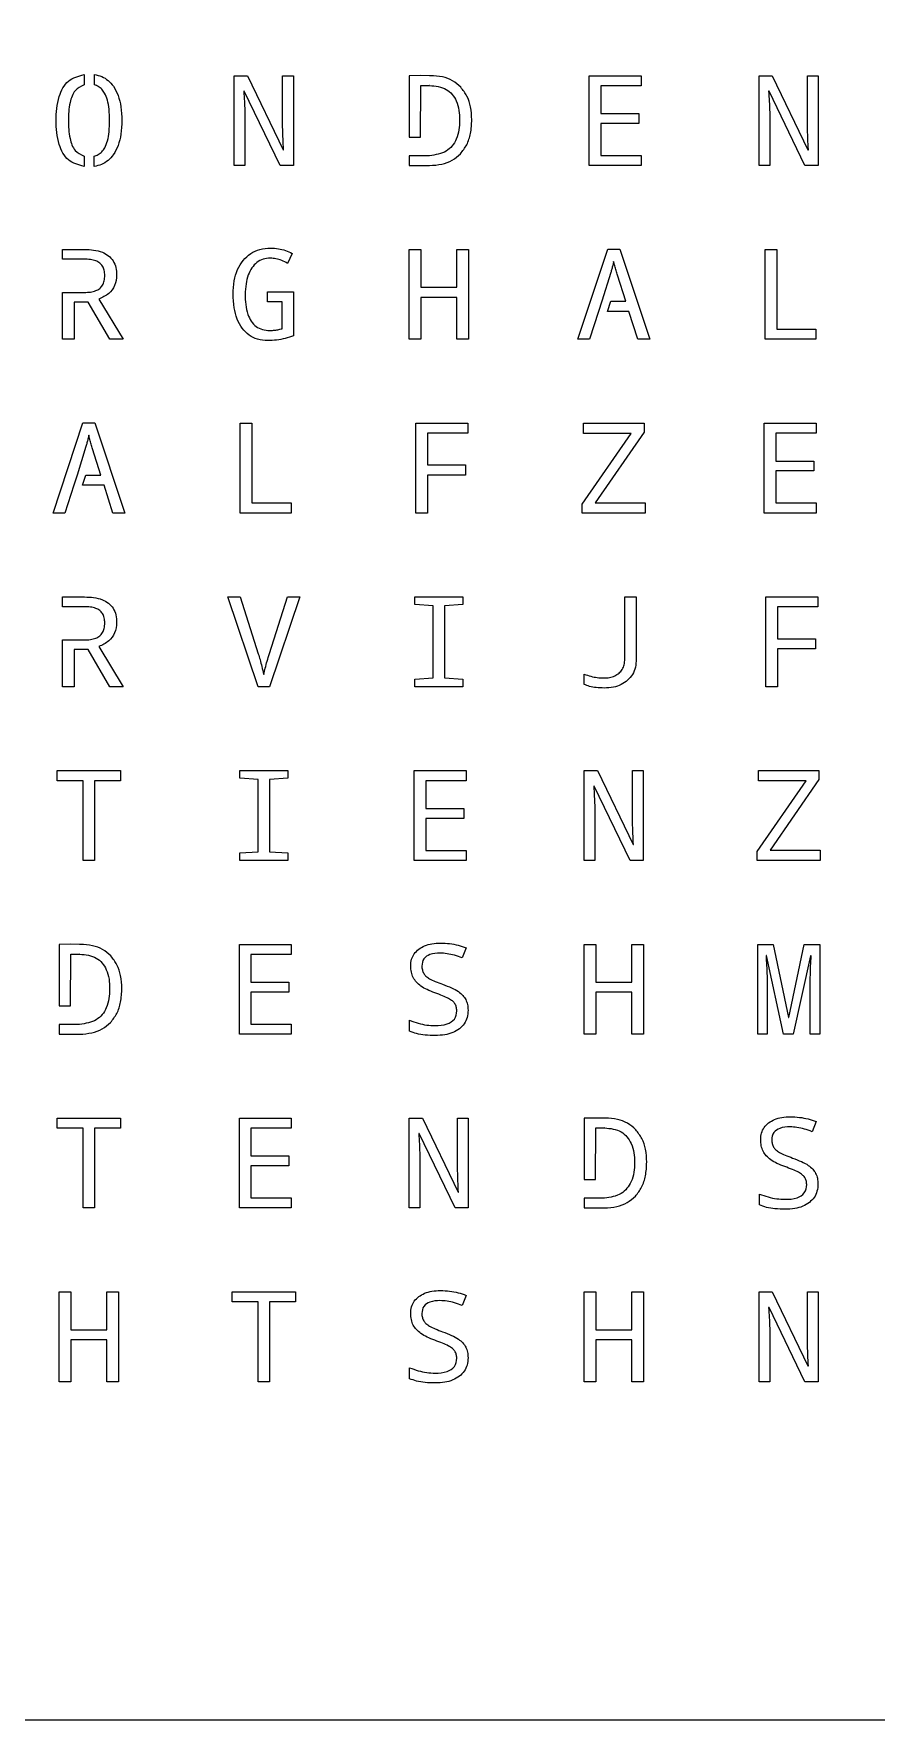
# Model space of a CAD drawing. Extents: x 0 to 500, y 0 to 500.
# Drawn here: x 125 to 250, y 0 to 250 of the extents above; entities that cross this region are included whole.
import ezdxf

# ---------------------------------------------------------------- set-up
doc = ezdxf.new("R2010")
doc.units = 0
doc.layers.add('Layer_1', color=7, linetype='CONTINUOUS')
doc.layers.add('letters', color=7, linetype='CONTINUOUS')

msp = doc.modelspace()

# ---------------------------------------------------------------- linework, layer by layer
at = {"layer": 'Layer_1', "color": 7}
msp.add_lwpolyline([(-0.000001, 500.00001), (500.000091, 500.00001), (500.000091, 0.000084), (-0.000001, 0.000084)], close=True, dxfattribs=at)
at = {"layer": 'letters', "color": 1}
for points in [[(132.463823, 243.943889), (132.463823, 242.413017)], [(134.002566, 242.413017), (134.002566, 243.943889)], [(156.330838, 237.683722), (156.330838, 230.457661), (154.755458, 230.457661), (154.755458, 243.779865), (156.706364, 243.779865), (162.000372, 232.808616), (162.055326, 232.808616)], [(161.927098, 236.49001), (161.927098, 243.779865), (163.520795, 243.779865), (163.520795, 230.457661)], [(183.8432, 243.779971), (183.724129, 243.779971), (183.724129, 243.779971), (182.423525, 243.789073), (182.423525, 243.789073), (180.710758, 243.779971), (180.701598, 234.676654)], [(234.196739, 237.683722), (234.196739, 230.457661), (232.62136, 230.457661), (232.62136, 243.779865), (234.572265, 243.779865), (239.866276, 232.808616), (239.92123, 232.808616)], [(239.793002, 236.49001), (239.793002, 243.779865), (241.386699, 243.779865), (241.386699, 230.457661)], [(163.520795, 230.457661), (161.551572, 230.457661), (156.239244, 241.483563), (156.165971, 241.483563)], [(180.701598, 234.676654), (182.386891, 234.676654), (182.423525, 242.331007), (182.423525, 242.331007), (183.724129, 242.331007)], [(183.724129, 242.331007), (183.660015, 242.331007)], [(241.386699, 230.457661), (239.417474, 230.457661), (234.105148, 241.483563), (234.031875, 241.483563)], [(133.965929, 230.320977), (133.965929, 231.842728)], [(183.724129, 231.924722), (182.423525, 231.915726), (182.423525, 231.915726), (182.423525, 231.915726), (180.710758, 231.915726), (180.710758, 230.457766), (182.423525, 230.457766), (182.423525, 230.457766), (183.724129, 230.457766)], [(132.436343, 216.577407), (130.980034, 216.577407), (129.267268, 216.577407), (129.267268, 218.026266), (132.537097, 218.026266)], [(210.613667, 214.590916), (209.294743, 210.335463), (208.809307, 208.831942), (207.472066, 204.704071), (205.731822, 204.704071), (210.155708, 218.080929), (211.941749, 218.080929), (216.383955, 204.704071), (214.625388, 204.704071), (213.306467, 208.831942), (210.109911, 208.831942), (210.595348, 210.335463)], [(163.328453, 217.433969), (162.668992, 215.95778)], [(210.595348, 210.335463), (212.821031, 210.335463), (211.60286, 214.199094)], [(134.652867, 210.672622), (138.289064, 204.704071), (136.283203, 204.704071), (133.077487, 210.207881), (130.980034, 210.207881), (130.980034, 204.704071), (129.267267, 204.704071), (129.267268, 211.647664)], [(129.267268, 211.647664), (130.980034, 211.647664), (132.48214, 211.647664)], [(159.673941, 211.738787), (163.539114, 211.738787), (163.539114, 205.205245)], [(161.844667, 206.271357), (161.844667, 210.244367), (159.673941, 210.244367), (159.673941, 211.738787)], [(132.747758, 188.837326), (131.428834, 184.581874), (130.943398, 183.078353), (129.606156, 178.950482), (127.865912, 178.950482), (132.289796, 192.327339), (134.075837, 192.327339), (138.518043, 178.950482), (136.759479, 178.950482), (135.440558, 183.078353), (132.244002, 183.078353), (132.729438, 184.581874)], [(132.729438, 184.581874), (134.955121, 184.581874), (133.736948, 188.445505)], [(132.436343, 165.070229), (130.980034, 165.070229), (129.267268, 165.070229), (129.267268, 166.519061), (132.537097, 166.519061)], [(162.650675, 166.519061), (164.473353, 166.519061), (159.99451, 153.196867), (158.281743, 153.196867), (153.82122, 166.519061), (155.616421, 166.519061), (158.31838, 158.071947)], [(159.97619, 158.126636), (162.650675, 166.519061)], [(212.692803, 157.288278), (212.692803, 166.519061), (214.396413, 166.519061), (214.396413, 157.306534)], [(134.652867, 159.165443), (138.289064, 153.196867), (136.283203, 153.196867), (133.077487, 158.700703), (130.980034, 158.700703), (130.980034, 153.196867), (129.267267, 153.196867), (129.267268, 160.140433)], [(129.267268, 160.140433), (130.980034, 160.140433), (132.48214, 160.140433)], [(206.684377, 153.552255), (206.684377, 155.064878)], [(208.241437, 134.669339), (208.241437, 127.443251), (206.666058, 127.443251), (206.666058, 140.765472), (208.616965, 140.765472), (213.910974, 129.794233), (213.96593, 129.794233)], [(213.8377, 133.475619), (213.8377, 140.765472), (215.431399, 140.765472), (215.431399, 127.443251)], [(215.431399, 127.443251), (213.462174, 127.443251), (208.149849, 138.469179), (208.076575, 138.469179)], [(131.932587, 115.011988), (131.81352, 115.011988), (131.81352, 115.011988), (130.512915, 115.021249), (130.512915, 115.021249), (128.800148, 115.011988), (128.790991, 105.908681)], [(233.802894, 109.653832), (233.802894, 101.689662), (232.419858, 101.689662), (232.419858, 115.011882), (234.682176, 115.011882), (236.953655, 104.149996), (237.008609, 104.149996), (239.298406, 115.011882), (241.60652, 115.011882), (241.60652, 101.689662), (240.205165, 101.689662), (240.205165, 109.772312)], [(128.790991, 105.908681), (130.476278, 105.908681), (130.512915, 113.563024), (130.512915, 113.563024), (131.81352, 113.563024)], [(131.81352, 113.563024), (131.749406, 113.563024)], [(189.155525, 114.492479), (188.569338, 112.998059)], [(236.257558, 101.689662), (233.7113, 113.353448), (233.638029, 113.353448)], [(240.333392, 113.335218), (240.260119, 113.335218), (237.66807, 101.689662), (236.257558, 101.689662)], [(131.81352, 103.15675), (130.512915, 103.147754), (130.512915, 103.147754), (130.512915, 103.147754), (128.800148, 103.147754), (128.800148, 101.689768), (130.512915, 101.689768), (130.512915, 101.689768), (131.81352, 101.689768)], [(180.765712, 102.136173), (180.765712, 103.758148)], [(182.286137, 83.162161), (182.286137, 75.936073), (180.710758, 75.936073), (180.710758, 89.258293), (182.661666, 89.258293), (187.955671, 78.287054), (188.010628, 78.287054)], [(187.8824, 81.96844), (187.8824, 89.258293), (189.4761, 89.258293), (189.4761, 75.936073)], [(209.798499, 89.258399), (209.679432, 89.258399), (209.679432, 89.258399), (208.378825, 89.267395), (208.378825, 89.267395), (206.666058, 89.258399), (206.6569, 80.155092)], [(206.6569, 80.155092), (208.34219, 80.155092), (208.378825, 87.809435), (208.378825, 87.809435), (209.679432, 87.809435)], [(209.679432, 87.809435), (209.615318, 87.809435)], [(241.066127, 88.738863), (240.47994, 87.244444)], [(189.4761, 75.936073), (187.506872, 75.936073), (182.194544, 86.961975), (182.121273, 86.961975)], [(232.676314, 76.382584), (232.676314, 78.004559)], [(209.679432, 77.403161), (208.378825, 77.394165), (208.378825, 77.394165), (208.378825, 77.394165), (206.666058, 77.394165), (206.666058, 75.936179), (208.378825, 75.936179), (208.378825, 75.936179), (209.679432, 75.936179)], [(189.155525, 62.985274), (188.569338, 61.490855)], [(234.196739, 57.408545), (234.196739, 50.182484), (232.62136, 50.182484), (232.62136, 63.504678), (234.572265, 63.504678), (239.866276, 52.533465), (239.92123, 52.533465)], [(239.793002, 56.214851), (239.793002, 63.504678), (241.386699, 63.504678), (241.386699, 50.182484)], [(241.386699, 50.182484), (239.417474, 50.182484), (234.105148, 61.208385), (234.031875, 61.208385)], [(180.765712, 50.628994), (180.765712, 52.25097)]]:
    msp.add_lwpolyline(points, dxfattribs=at)
for points in [[(215.129144, 230.457661), (207.417112, 230.457661), (207.417112, 243.779865), (215.129144, 243.779865), (215.129144, 242.285443), (209.120721, 242.285443), (209.120721, 238.166677), (214.771936, 238.166677), (214.771936, 236.690479), (209.120721, 236.690479), (209.120721, 231.95208), (215.129144, 231.95208)], [(132.463823, 231.860931)], [(183.724129, 231.924722)], [(183.724129, 230.457661)], [(189.494414, 204.704071), (187.78165, 204.704071), (187.78165, 210.918658), (182.423525, 210.918658), (182.423525, 204.704071), (180.710758, 204.704071), (180.710758, 218.026266), (182.423525, 218.026266), (182.423525, 212.413077), (187.78165, 212.413077), (187.78165, 218.026266), (189.494414, 218.026266)], [(233.518959, 204.704071), (233.518959, 218.026266), (235.231728, 218.026266), (235.231728, 206.216721), (241.04781, 206.216721), (241.04781, 204.704071)], [(155.653057, 178.950482), (155.653057, 192.27265), (157.365824, 192.27265), (157.365824, 180.463105), (163.181906, 180.463105), (163.181906, 178.950482)], [(183.412717, 178.950482), (181.709108, 178.950482), (181.709108, 192.27265), (189.411983, 192.27265), (189.411983, 190.77823), (183.412717, 190.77823), (183.412717, 186.076294), (189.063934, 186.076294), (189.063934, 184.581874), (183.412717, 184.581874)], [(215.724491, 178.950482), (206.363805, 178.950482), (206.363805, 180.271732), (213.627039, 190.760027), (206.55615, 190.760027), (206.55615, 192.27265), (215.541307, 192.27265), (215.541307, 190.9514), (208.278076, 180.463105), (215.724491, 180.463105)], [(241.084447, 178.950482), (233.372411, 178.950482), (233.372411, 192.27265), (241.084447, 192.27265), (241.084447, 190.77823), (235.076021, 190.77823), (235.076021, 186.659488), (240.727238, 186.659488), (240.727238, 185.183272), (235.076021, 185.183272), (235.076021, 180.444875), (241.084447, 180.444875)], [(188.642612, 153.196867), (181.535086, 153.196867), (181.535086, 154.317695), (184.237043, 154.49994), (184.237043, 165.216014), (181.535086, 165.398259), (181.535086, 166.519061), (188.642612, 166.519061), (188.642612, 165.398259), (185.94981, 165.216014), (185.94981, 154.49994), (188.642612, 154.317695)], [(235.323319, 153.196867), (233.619712, 153.196867), (233.619712, 166.519061), (241.322585, 166.519061), (241.322585, 165.024641), (235.323319, 165.024641), (235.323319, 160.322704), (240.974536, 160.322704), (240.974536, 158.828285), (235.323319, 158.828285)], [(206.684377, 153.552255)], [(134.039203, 127.443251), (132.326436, 127.443251), (132.326436, 139.271052), (128.497896, 139.271052), (128.497896, 140.765472), (137.858582, 140.765472), (137.858582, 139.271052), (134.039203, 139.271052)], [(162.68731, 127.443251), (155.579784, 127.443251), (155.579784, 128.564105), (158.281743, 128.746324), (158.281743, 139.462425), (155.579784, 139.64467), (155.579784, 140.765472), (162.68731, 140.765472), (162.68731, 139.64467), (159.99451, 139.462425), (159.99451, 128.746324), (162.68731, 128.564105)], [(189.173845, 127.443251), (181.461812, 127.443251), (181.461812, 140.765472), (189.173845, 140.765472), (189.173845, 139.271052), (183.165419, 139.271052), (183.165419, 135.152283), (188.816636, 135.152283), (188.816636, 133.676094), (183.165419, 133.676094), (183.165419, 128.937671), (189.173845, 128.937671)], [(241.679793, 127.443251), (232.319108, 127.443251), (232.319108, 128.764554), (239.582341, 139.252822), (232.511449, 139.252822), (232.511449, 140.765472), (241.496609, 140.765472), (241.496609, 139.444169), (234.233376, 128.955927), (241.679793, 128.955927)], [(163.218545, 101.689662), (155.50651, 101.689662), (155.50651, 115.011882), (163.218545, 115.011882), (163.218545, 113.517463), (157.210117, 113.517463), (157.210117, 109.398694), (162.861337, 109.398694), (162.861337, 107.922504), (157.210117, 107.922504), (157.210117, 103.184081), (163.218545, 103.184081)], [(215.449716, 101.689662), (213.736949, 101.689662), (213.736949, 107.904275), (208.378825, 107.904275), (208.378825, 101.689662), (206.666058, 101.689662), (206.666058, 115.011882), (208.378825, 115.011882), (208.378825, 109.398694), (213.736949, 109.398694), (213.736949, 115.011882), (215.449716, 115.011882)], [(131.81352, 103.15675)], [(131.81352, 101.689662)], [(180.765712, 102.136173)], [(134.039203, 75.936073), (132.326436, 75.936073), (132.326436, 87.763874), (128.497896, 87.763874), (128.497896, 89.258293), (137.858582, 89.258293), (137.858582, 87.763874), (134.039203, 87.763874)], [(163.218545, 75.936073), (155.50651, 75.936073), (155.50651, 89.258293), (163.218545, 89.258293), (163.218545, 87.763874), (157.210117, 87.763874), (157.210117, 83.645105), (162.861337, 83.645105), (162.861337, 82.168889), (157.210117, 82.168889), (157.210117, 77.430492), (163.218545, 77.430492)], [(209.679432, 77.403161)], [(209.679432, 75.936073)], [(232.676314, 76.382584)], [(137.583807, 50.182484), (135.87104, 50.182484), (135.87104, 56.397096), (130.512915, 56.397096), (130.512915, 50.182484), (128.800148, 50.182484), (128.800148, 63.504678), (130.512915, 63.504678), (130.512915, 57.891516), (135.87104, 57.891516), (135.87104, 63.504678), (137.583807, 63.504678)], [(159.99451, 50.182484), (158.281743, 50.182484), (158.281743, 62.010258), (154.453204, 62.010258), (154.453204, 63.504678), (163.81389, 63.504678), (163.81389, 62.010258), (159.99451, 62.010258)], [(215.449716, 50.182484), (213.736949, 50.182484), (213.736949, 56.397096), (208.378825, 56.397096), (208.378825, 50.182484), (206.666058, 50.182484), (206.666058, 63.504678), (208.378825, 63.504678), (208.378825, 57.891516), (213.736949, 57.891516), (213.736949, 63.504678), (215.449716, 63.504678)], [(180.765712, 50.628994)]]:
    msp.add_lwpolyline(points, close=True, dxfattribs=at)
for points, knots in [([(132.463823, 230.311875), (131.629701, 230.547252), (129.905368, 231.033832), (128.482041, 233.871809), (128.247514, 237.146158), (128.48142, 240.417372), (129.910439, 243.23423), (131.630116, 243.712177), (132.463823, 243.943889)], [0, 0, 0, 0, 2.496596, 5.161067, 8.769497, 12.351813, 15.000704, 17.493337, 17.493337, 17.493337, 17.493337]), ([(134.002566, 243.943889), (134.376511, 243.865115), (135.1119, 243.7102), (136.086796, 243.092361), (136.935392, 242.144809), (137.59668, 240.806502), (137.996904, 239.074467), (138.108295, 237.136979), (137.996439, 235.19916), (137.592884, 233.466662), (136.92726, 232.12924), (136.071964, 231.1822), (135.087859, 230.563711), (134.344912, 230.402972), (133.965929, 230.320977)], [0, 0, 0, 0, 1.138782, 2.239497, 3.39263, 4.918871, 6.661661, 8.692425, 10.723253, 12.466776, 13.99535, 15.148308, 16.258417, 17.414339, 17.414339, 17.414339, 17.414339]), ([(188.358677, 242.05774), (187.970631, 242.403909), (187.179028, 243.110086), (185.582792, 243.685045), (184.444345, 243.747168), (183.8432, 243.779971)], [0, 0, 0, 0, 1.548999, 3.159921, 4.962255, 4.962255, 4.962255, 4.962255]), ([(132.463823, 242.413017), (131.989132, 242.170669), (130.924077, 241.626916), (130.247156, 239.53524), (130.076262, 237.134519), (130.237517, 234.734167), (130.914504, 232.635143), (131.985902, 232.099754), (132.463823, 231.860931)], [0, 0, 0, 0, 1.545462, 3.467521, 6.144264, 8.828281, 10.750347, 12.298171, 12.298171, 12.298171, 12.298171]), ([(135.513831, 241.191968), (135.386453, 241.38937), (135.141661, 241.768729), (134.616384, 242.202474), (134.206766, 242.342975), (134.002566, 242.413017)], [0, 0, 0, 0, 0.702605, 1.35024, 1.994037, 1.994037, 1.994037, 1.994037]), ([(135.532151, 233.08201), (135.682196, 233.42352), (136.017117, 234.185817), (136.218152, 235.569274), (136.290803, 237.141133), (136.217208, 238.712936), (136.012598, 240.099), (135.667701, 240.854786), (135.513831, 241.191968)], [0, 0, 0, 0, 1.114769, 2.488317, 4.155836, 5.83559, 7.21024, 8.317507, 8.317507, 8.317507, 8.317507]), ([(156.165971, 241.483563), (156.197847, 240.968975), (156.255851, 240.032603), (156.316183, 238.765862), (156.326372, 238.013499), (156.330838, 237.683722)], [0, 0, 0, 0, 1.546747, 2.814552, 3.803916, 3.803916, 3.803916, 3.803916]), ([(183.660015, 242.331007), (183.667818, 242.331007), (183.682744, 242.331007), (183.704115, 242.331007), (183.717684, 242.331007), (183.724129, 242.331007)], [0, 0, 0, 0, 0.023407, 0.044778, 0.064114, 0.064114, 0.064114, 0.064114]), ([(183.724129, 242.331007), (184.600145, 242.247296), (186.257264, 242.088944), (188.020126, 239.912129), (188.265727, 237.195677), (188.007137, 234.472254), (186.262674, 232.278965), (184.600805, 232.047059), (183.724129, 231.924722)], [0, 0, 0, 0, 2.541747, 4.808108, 7.689863, 10.557652, 12.856329, 15.42282, 15.42282, 15.42282, 15.42282]), ([(188.30372, 232.207324), (188.643261, 232.636894), (189.351611, 233.533061), (189.875176, 235.303479), (190.034839, 237.20811), (189.878276, 239.087814), (189.365128, 240.774951), (188.686503, 241.639904), (188.358677, 242.05774)], [0, 0, 0, 0, 1.629713, 3.399902, 5.430389, 7.346386, 9.038749, 10.620278, 10.620278, 10.620278, 10.620278]), ([(234.031875, 241.483563), (234.06375, 240.968975), (234.121753, 240.032603), (234.182084, 238.765862), (234.192273, 238.013499), (234.196739, 237.683722)], [0, 0, 0, 0, 1.546747, 2.814552, 3.803915, 3.803915, 3.803915, 3.803915]), ([(162.055326, 232.808616), (162.031002, 233.353973), (161.988441, 234.30821), (161.940554, 235.53531), (161.930942, 236.217291), (161.927098, 236.49001)], [0, 0, 0, 0, 1.637724, 2.8656, 3.683812, 3.683812, 3.683812, 3.683812]), ([(239.92123, 232.808616), (239.896906, 233.353973), (239.854345, 234.30821), (239.806458, 235.53531), (239.796846, 236.217291), (239.793002, 236.49001)], [0, 0, 0, 0, 1.637724, 2.8656, 3.683812, 3.683812, 3.683812, 3.683812]), ([(133.965929, 231.842728), (134.178965, 231.914413), (134.603496, 232.057265), (135.149312, 232.495906), (135.401625, 232.882182), (135.532151, 233.08201)], [0, 0, 0, 0, 0.670591, 1.33633, 2.049846, 2.049846, 2.049846, 2.049846]), ([(132.463823, 231.860931), (132.463823, 231.803559), (132.463823, 231.574069), (132.463823, 231.057717), (132.463823, 230.598737), (132.463823, 230.311875)], [0, 0, 0, 0, 0.172117, 0.688469, 1.549056, 1.549056, 1.549056, 1.549056]), ([(183.724129, 230.457766), (184.337209, 230.504099), (185.494249, 230.591541), (187.106252, 231.169431), (187.912177, 231.867958), (188.30372, 232.207324)], [0, 0, 0, 0, 1.841783, 3.475919, 5.01999, 5.01999, 5.01999, 5.01999]), ([(132.537097, 218.026266), (133.443331, 217.98779), (135.035266, 217.920201), (137.032349, 216.448184), (137.407261, 214.42864), (137.139844, 212.677372), (136.151188, 211.336971), (135.173184, 210.903328), (134.652867, 210.672622)], [0, 0, 0, 0, 2.67914, 4.706306, 6.872826, 8.459547, 9.941515, 11.626282, 11.626282, 11.626282, 11.626282]), ([(156.07438, 216.395162), (156.424816, 216.760327), (157.122464, 217.487295), (158.577032, 218.100845), (159.998025, 218.259404), (161.280358, 218.161442), (162.358782, 217.909368), (163.006902, 217.591615), (163.328453, 217.433969)], [0, 0, 0, 0, 1.504884, 2.995917, 4.618585, 5.755626, 6.843804, 7.91526, 7.91526, 7.91526, 7.91526]), ([(132.48214, 211.647664), (132.800937, 211.657886), (133.385167, 211.676618), (134.176817, 211.870824), (134.804384, 212.207813), (135.246155, 212.724323), (135.490699, 213.398817), (135.554212, 214.156187), (135.491878, 214.906678), (135.250358, 215.561071), (134.80939, 216.057323), (134.174843, 216.371127), (133.367025, 216.550774), (132.766516, 216.567959), (132.436343, 216.577407)], [0, 0, 0, 0, 0.954897, 1.749956, 2.424674, 3.057289, 3.741408, 4.541462, 5.322294, 5.985509, 6.597246, 7.26397, 8.073859, 9.06301, 9.06301, 9.06301, 9.06301]), ([(155.936992, 206.335148), (155.663493, 206.781471), (155.084994, 207.725523), (154.676949, 209.470603), (154.542547, 211.37828), (154.684257, 213.286874), (155.143897, 215.029137), (155.773633, 215.953641), (156.07438, 216.395162)], [0, 0, 0, 0, 1.561692, 3.303254, 5.303436, 7.288688, 9.030963, 10.623675, 10.623675, 10.623675, 10.623675]), ([(157.365824, 215.301692), (157.16668, 214.954017), (156.742421, 214.213325), (156.445816, 212.856458), (156.336478, 210.887661), (156.49751, 208.631367), (157.785236, 206.374121), (159.504177, 205.963539), (160.602129, 206.029274), (161.222974, 206.114903), (161.634545, 206.218478), (161.844667, 206.271357)], [0, 0, 0, 0, 1.196225, 2.548453, 4.111464, 7.115043, 9.268375, 11.359744, 11.960898, 12.583875, 13.233676, 13.233676, 13.233676, 13.233676]), ([(162.668992, 215.95778), (162.380319, 216.10957), (161.827973, 216.400003), (160.958672, 216.66061), (160.017634, 216.761459), (159.025517, 216.630239), (158.041584, 216.137362), (157.594862, 215.584929), (157.365824, 215.301692)], [0, 0, 0, 0, 0.976713, 1.868834, 2.703609, 3.80091, 4.829429, 5.911591, 5.911591, 5.911591, 5.911591]), ([(211.03499, 216.258479), (210.993539, 216.061433), (210.912745, 215.677366), (210.77316, 215.120799), (210.66587, 214.76435), (210.613667, 214.590916)], [0, 0, 0, 0, 0.604052, 1.177374, 1.720684, 1.720684, 1.720684, 1.720684]), ([(211.60286, 214.199094), (211.53194, 214.431653), (211.391783, 214.891256), (211.202072, 215.577863), (211.090236, 216.033433), (211.03499, 216.258479)], [0, 0, 0, 0, 0.729381, 1.441462, 2.136622, 2.136622, 2.136622, 2.136622]), ([(163.539114, 205.205245), (163.135019, 205.067451), (162.319411, 204.789332), (161.023266, 204.57504), (159.642722, 204.480477), (158.225944, 204.635563), (156.88243, 205.260085), (156.255349, 205.973143), (155.936992, 206.335148)], [0, 0, 0, 0, 1.278888, 2.581254, 3.926745, 5.42415, 6.814204, 8.247634, 8.247634, 8.247634, 8.247634]), ([(133.169081, 190.504889), (133.127629, 190.307844), (133.046834, 189.923776), (132.90725, 189.36721), (132.799961, 189.010761), (132.747758, 188.837326)], [0, 0, 0, 0, 0.604053, 1.177374, 1.720683, 1.720683, 1.720683, 1.720683]), ([(133.736948, 188.445505), (133.666028, 188.678064), (133.525871, 189.137667), (133.336161, 189.824274), (133.224326, 190.279843), (133.169081, 190.504889)], [0, 0, 0, 0, 0.729381, 1.441462, 2.136621, 2.136621, 2.136621, 2.136621]), ([(132.48214, 160.140433), (132.800937, 160.150655), (133.385168, 160.169389), (134.17682, 160.363603), (134.804381, 160.70061), (135.246157, 161.217122), (135.490699, 161.891627), (135.554212, 162.649004), (135.491878, 163.3995), (135.250358, 164.053892), (134.80939, 164.550145), (134.174843, 164.863949), (133.367025, 165.043596), (132.766516, 165.060781), (132.436343, 165.070229)], [0, 0, 0, 0, 0.954897, 1.749958, 2.424683, 3.057301, 3.741428, 4.541497, 5.322329, 5.985544, 6.597281, 7.264004, 8.073894, 9.063045, 9.063045, 9.063045, 9.063045]), ([(132.537097, 166.519061), (133.443331, 166.480585), (135.035266, 166.412996), (137.032348, 164.94098), (137.407262, 162.92144), (137.139843, 161.170179), (136.151185, 159.82979), (135.173184, 159.396149), (134.652867, 159.165443)], [0, 0, 0, 0, 2.67914, 4.706306, 6.872826, 8.459532, 9.941493, 11.626259, 11.626259, 11.626259, 11.626259]), ([(158.31838, 158.071947), (158.405795, 157.78834), (158.59626, 157.170397), (158.86089, 156.154213), (159.032501, 155.421021), (159.124388, 155.028445)], [0, 0, 0, 0, 0.890233, 1.939707, 3.149279, 3.149279, 3.149279, 3.149279]), ([(159.124388, 155.028445), (159.195761, 155.339492), (159.346989, 155.998548), (159.634429, 157.031082), (159.85847, 157.74927), (159.97619, 158.126636)], [0, 0, 0, 0, 0.957298, 2.028349, 3.214245, 3.214245, 3.214245, 3.214245]), ([(214.396413, 157.306534), (214.372272, 156.894424), (214.325978, 156.104131), (213.871738, 155.009263), (213.135518, 154.125565), (212.155773, 153.469982), (210.963313, 153.083523), (209.697288, 152.987529), (208.508674, 153.050205), (207.496309, 153.197287), (206.936241, 153.442143), (206.684377, 153.552255)], [0, 0, 0, 0, 1.231466, 2.361554, 3.486683, 4.636748, 5.850674, 7.205228, 8.41978, 9.425074, 10.246596, 10.246596, 10.246596, 10.246596]), ([(206.684377, 155.064878), (207.006726, 154.952301), (207.632131, 154.733886), (208.583622, 154.546094), (209.515468, 154.476578), (210.396526, 154.54565), (211.206644, 154.771132), (211.634984, 155.074084), (211.840998, 155.219791)], [0, 0, 0, 0, 1.023248, 1.985255, 2.900276, 3.817654, 4.629406, 5.381599, 5.381599, 5.381599, 5.381599]), ([(211.840998, 155.219791), (212.011868, 155.394946), (212.357643, 155.749393), (212.646085, 156.485104), (212.676681, 157.011108), (212.692803, 157.288278)], [0, 0, 0, 0, 0.728465, 1.474135, 2.304713, 2.304713, 2.304713, 2.304713]), ([(208.076575, 138.469179), (208.10845, 137.954591), (208.166452, 137.018216), (208.226782, 135.751476), (208.236971, 134.999114), (208.241437, 134.669339)], [0, 0, 0, 0, 1.546752, 2.814557, 3.803915, 3.803915, 3.803915, 3.803915]), ([(213.96593, 129.794233), (213.941606, 130.339588), (213.899044, 131.293822), (213.851156, 132.52092), (213.841544, 133.2029), (213.8377, 133.475619)], [0, 0, 0, 0, 1.637719, 2.865592, 3.683804, 3.683804, 3.683804, 3.683804]), ([(136.448067, 113.289762), (136.060021, 113.635931), (135.268417, 114.342106), (133.67218, 114.917062), (132.533733, 114.979185), (131.932587, 115.011988)], [0, 0, 0, 0, 1.548998, 3.159919, 4.962255, 4.962255, 4.962255, 4.962255]), ([(182.112113, 114.301106), (182.39957, 114.484037), (183.003437, 114.868325), (184.122927, 115.146483), (185.372696, 115.231841), (186.681382, 115.151243), (187.967365, 114.927567), (188.763999, 114.63585), (189.155525, 114.492479)], [0, 0, 0, 0, 1.01651, 2.135407, 3.410443, 4.768301, 6.060282, 7.308946, 7.308946, 7.308946, 7.308946]), ([(131.749406, 113.563024), (131.757208, 113.563024), (131.772133, 113.563024), (131.793505, 113.563024), (131.807074, 113.563024), (131.81352, 113.563024)], [0, 0, 0, 0, 0.023406, 0.044777, 0.064114, 0.064114, 0.064114, 0.064114]), ([(131.81352, 113.563024), (132.689535, 113.479312), (134.346653, 113.320956), (136.109515, 111.144145), (136.355118, 108.427696), (136.096527, 105.704277), (134.352064, 103.510992), (132.690195, 103.279086), (131.81352, 103.15675)], [0, 0, 0, 0, 2.541748, 4.808108, 7.689857, 10.557642, 12.856317, 15.422808, 15.422808, 15.422808, 15.422808]), ([(136.393113, 103.439325), (136.732654, 103.868899), (137.441, 104.765073), (137.964566, 106.535491), (138.124229, 108.440118), (137.967666, 110.31982), (137.454517, 112.006961), (136.775893, 112.871922), (136.448067, 113.289762)], [0, 0, 0, 0, 1.629723, 3.399913, 5.430391, 7.346385, 9.038753, 10.620293, 10.620293, 10.620293, 10.620293]), ([(181.764064, 109.416924), (181.597921, 109.636217), (181.260064, 110.082155), (180.994702, 110.921053), (180.906271, 111.842259), (181.014339, 112.78913), (181.414501, 113.675236), (181.877731, 114.090828), (182.112113, 114.301106)], [0, 0, 0, 0, 0.820152, 1.667805, 2.595715, 3.584412, 4.498354, 5.434397, 5.434397, 5.434397, 5.434397]), ([(188.569338, 112.998059), (188.188363, 113.139106), (187.455654, 113.410374), (186.346007, 113.651777), (185.121928, 113.741183), (183.891439, 113.649796), (182.760793, 112.95233), (182.546413, 111.970297), (182.627935, 111.237389), (182.824024, 110.709431), (183.06412, 110.442769), (183.183736, 110.309919)], [0, 0, 0, 0, 1.217819, 2.342167, 3.391326, 4.897179, 5.994095, 7.093364, 7.676255, 8.212469, 8.744832, 8.744832, 8.744832, 8.744832]), ([(233.638029, 113.353448), (233.669969, 112.857426), (233.728349, 111.950784), (233.788489, 110.717425), (233.798478, 109.979897), (233.802894, 109.653832)], [0, 0, 0, 0, 1.491173, 2.725602, 3.703827, 3.703827, 3.703827, 3.703827]), ([(240.205165, 109.772312), (240.208962, 110.041989), (240.218336, 110.707773), (240.266147, 111.895389), (240.30901, 112.813152), (240.333392, 113.335218)], [0, 0, 0, 0, 0.809083, 1.997487, 3.565419, 3.565419, 3.565419, 3.565419]), ([(183.183736, 110.309919), (183.361494, 110.17529), (183.784533, 109.854892), (184.634796, 109.47436), (185.294331, 109.233616), (185.665875, 109.097995)], [0, 0, 0, 0, 0.667268, 1.588003, 2.77586, 2.77586, 2.77586, 2.77586]), ([(184.50266, 107.831382), (184.115394, 107.979085), (183.399743, 108.252034), (182.457223, 108.767187), (181.981969, 109.212669), (181.764064, 109.416924)], [0, 0, 0, 0, 1.243956, 2.298778, 3.191931, 3.191931, 3.191931, 3.191931]), ([(187.113029, 106.619431), (186.924099, 106.744797), (186.468305, 107.047241), (185.581265, 107.42999), (184.892221, 107.686411), (184.50266, 107.831382)], [0, 0, 0, 0, 0.67917, 1.638502, 2.886371, 2.886371, 2.886371, 2.886371]), ([(185.665875, 109.097995), (186.113751, 108.926603), (186.917269, 108.619115), (187.95642, 108.093427), (188.454342, 107.63721), (188.670089, 107.439534)], [0, 0, 0, 0, 1.440523, 2.584385, 3.45896, 3.45896, 3.45896, 3.45896]), ([(180.765712, 103.758148), (181.188991, 103.601896), (182.016278, 103.296506), (183.29366, 103.034638), (184.738028, 102.939085), (186.196803, 103.041487), (187.545929, 103.828524), (187.811335, 104.941184), (187.722229, 105.730666), (187.504935, 106.253366), (187.24355, 106.497517), (187.113029, 106.619431)], [0, 0, 0, 0, 1.352244, 2.642919, 3.893638, 5.691092, 6.984636, 8.250739, 8.838375, 9.370513, 9.901253, 9.901253, 9.901253, 9.901253]), ([(188.670089, 107.439534), (188.823172, 107.23996), (189.133809, 106.834984), (189.380314, 106.071974), (189.463736, 105.169648), (189.347901, 104.184461), (188.916156, 103.203006), (188.411906, 102.736402), (188.157175, 102.500689)], [0, 0, 0, 0, 0.749878, 1.521654, 2.364242, 3.456784, 4.467487, 5.499293, 5.499293, 5.499293, 5.499293]), ([(131.81352, 101.689768), (132.426599, 101.736101), (133.583639, 101.823543), (135.195643, 102.401433), (136.001569, 103.099959), (136.393113, 103.439325)], [0, 0, 0, 0, 1.841782, 3.475919, 5.019992, 5.019992, 5.019992, 5.019992]), ([(188.157175, 102.500689), (187.844854, 102.298934), (187.181927, 101.870693), (185.932913, 101.568384), (184.537873, 101.479334), (183.130264, 101.549883), (181.844946, 101.727689), (181.105072, 102.007727), (180.765712, 102.136173)], [0, 0, 0, 0, 1.108782, 2.353479, 3.795701, 5.297398, 6.578623, 7.664221, 7.664221, 7.664221, 7.664221]), ([(209.615318, 87.809435), (209.62312, 87.809435), (209.638045, 87.809435), (209.659416, 87.809435), (209.672986, 87.809435), (209.679432, 87.809435)], [0, 0, 0, 0, 0.023406, 0.044777, 0.064114, 0.064114, 0.064114, 0.064114]), ([(209.679432, 87.809435), (210.555446, 87.725722), (212.212564, 87.567367), (213.975425, 85.390555), (214.221026, 82.674103), (213.962439, 79.950681), (212.217976, 77.75739), (210.556107, 77.525492), (209.679432, 77.403161)], [0, 0, 0, 0, 2.541746, 4.808106, 7.689855, 10.557652, 12.856326, 15.422812, 15.422812, 15.422812, 15.422812]), ([(214.313979, 87.536147), (213.925933, 87.88232), (213.134331, 88.588505), (211.538093, 89.163472), (210.399645, 89.225595), (209.798499, 89.258399)], [0, 0, 0, 0, 1.549008, 3.159932, 4.962267, 4.962267, 4.962267, 4.962267]), ([(214.259025, 77.685736), (214.598565, 78.11531), (215.30691, 79.011485), (215.830476, 80.781902), (215.990139, 82.686528), (215.833576, 84.566226), (215.320429, 86.253359), (214.641804, 87.118311), (214.313979, 87.536147)], [0, 0, 0, 0, 1.629722, 3.399912, 5.43039, 7.346381, 9.03874, 10.620267, 10.620267, 10.620267, 10.620267]), ([(233.674666, 83.663308), (233.508523, 83.882606), (233.170667, 84.328553), (232.905304, 85.167459), (232.816873, 86.088669), (232.92494, 87.035541), (233.325103, 87.921647), (233.788333, 88.337238), (234.022715, 88.547517)], [0, 0, 0, 0, 0.820164, 1.667826, 2.595738, 3.584435, 4.498377, 5.43442, 5.43442, 5.43442, 5.43442]), ([(234.022715, 88.547517), (234.310171, 88.730448), (234.914038, 89.114736), (236.033528, 89.392894), (237.283297, 89.478253), (238.591984, 89.397652), (239.877968, 89.173967), (240.674601, 88.88224), (241.066127, 88.738863)], [0, 0, 0, 0, 1.016509, 2.135405, 3.410443, 4.768301, 6.060284, 7.308953, 7.308953, 7.308953, 7.308953]), ([(240.47994, 87.244444), (240.098965, 87.385491), (239.366256, 87.656758), (238.256609, 87.898161), (237.032529, 87.987567), (235.802043, 87.896181), (234.671395, 87.198729), (234.457012, 86.216699), (234.538533, 85.483791), (234.734622, 84.955831), (234.974724, 84.689176), (235.094341, 84.55633)], [0, 0, 0, 0, 1.217819, 2.342167, 3.391326, 4.89718, 5.994092, 7.093346, 7.67625, 8.212464, 8.74482, 8.74482, 8.74482, 8.74482]), ([(182.121273, 86.961975), (182.153149, 86.447391), (182.211152, 85.511024), (182.271483, 84.244293), (182.281671, 83.491935), (182.286137, 83.162161)], [0, 0, 0, 0, 1.546737, 2.814533, 3.803889, 3.803889, 3.803889, 3.803889]), ([(236.413262, 82.077766), (236.025996, 82.225464), (235.310342, 82.498405), (234.36782, 83.013559), (233.89257, 83.459049), (233.674666, 83.663308)], [0, 0, 0, 0, 1.243952, 2.298775, 3.191935, 3.191935, 3.191935, 3.191935]), ([(235.094341, 84.55633), (235.272098, 84.4217), (235.695136, 84.101299), (236.545399, 83.720758), (237.204935, 83.480006), (237.576479, 83.34438)], [0, 0, 0, 0, 0.667268, 1.588007, 2.775871, 2.775871, 2.775871, 2.775871]), ([(237.576479, 83.34438), (238.024355, 83.172992), (238.827871, 82.865513), (239.867021, 82.339835), (240.364944, 81.88362), (240.580691, 81.685945)], [0, 0, 0, 0, 1.440515, 2.584372, 3.458946, 3.458946, 3.458946, 3.458946]), ([(188.010628, 78.287054), (187.986304, 78.83241), (187.943743, 79.786643), (187.895856, 81.013741), (187.886244, 81.695722), (187.8824, 81.96844)], [0, 0, 0, 0, 1.637719, 2.865592, 3.683804, 3.683804, 3.683804, 3.683804]), ([(232.676314, 78.004559), (233.099593, 77.848296), (233.926878, 77.542887), (235.204263, 77.281), (236.648632, 77.185441), (238.107409, 77.287846), (239.456534, 78.074897), (239.721936, 79.187569), (239.632831, 79.977062), (239.415539, 80.499772), (239.154152, 80.743927), (239.023631, 80.865842)], [0, 0, 0, 0, 1.352255, 2.642935, 3.893654, 5.691107, 6.984655, 8.250772, 8.838423, 9.370569, 9.901311, 9.901311, 9.901311, 9.901311]), ([(239.023631, 80.865842), (238.834701, 80.991202), (238.378904, 81.293635), (237.491866, 81.676376), (236.802822, 81.932796), (236.413262, 82.077766)], [0, 0, 0, 0, 0.679163, 1.63849, 2.886359, 2.886359, 2.886359, 2.886359]), ([(240.580691, 81.685945), (240.733774, 81.486367), (241.044409, 81.081385), (241.290917, 80.318377), (241.374341, 79.416053), (241.258503, 78.430862), (240.826758, 77.449393), (240.322508, 76.98277), (240.067777, 76.747047)], [0, 0, 0, 0, 0.749888, 1.521665, 2.364241, 3.456789, 4.467508, 5.499336, 5.499336, 5.499336, 5.499336]), ([(209.679432, 75.936179), (210.292511, 75.982511), (211.449551, 76.069953), (213.061554, 76.647844), (213.867481, 77.34637), (214.259025, 77.685736)], [0, 0, 0, 0, 1.841782, 3.475919, 5.019992, 5.019992, 5.019992, 5.019992]), ([(240.067777, 76.747047), (239.755455, 76.545303), (239.092523, 76.117082), (237.843514, 75.814792), (236.448477, 75.725746), (235.040868, 75.796294), (233.75555, 75.9741), (233.015674, 76.254138), (232.676314, 76.382584)], [0, 0, 0, 0, 1.108767, 2.353458, 3.795678, 5.297376, 6.578602, 7.664201, 7.664201, 7.664201, 7.664201]), ([(181.764064, 57.909719), (181.597921, 58.129013), (181.260063, 58.574954), (180.994702, 59.413862), (180.906271, 60.335076), (181.014339, 61.281952), (181.414501, 62.168057), (181.877731, 62.583649), (182.112113, 62.793927)], [0, 0, 0, 0, 0.820155, 1.667816, 2.59574, 3.584437, 4.498379, 5.434422, 5.434422, 5.434422, 5.434422]), ([(182.112113, 62.793927), (182.39957, 62.976853), (183.00344, 63.361131), (184.122928, 63.63928), (185.372696, 63.724636), (186.681382, 63.644038), (187.967365, 63.420362), (188.763999, 63.128646), (189.155525, 62.985274)], [0, 0, 0, 0, 1.016503, 2.135397, 3.410433, 4.768291, 6.060272, 7.308936, 7.308936, 7.308936, 7.308936]), ([(188.569338, 61.490855), (188.188363, 61.631896), (187.455653, 61.903154), (186.346006, 62.144548), (185.121927, 62.23395), (183.891442, 62.142566), (182.760795, 61.445113), (182.546413, 60.463084), (182.627934, 59.730176), (182.824021, 59.202216), (183.06412, 58.93556), (183.183736, 58.802714)], [0, 0, 0, 0, 1.217814, 2.34216, 3.391319, 4.897172, 5.994083, 7.093337, 7.676241, 8.212454, 8.744808, 8.744808, 8.744808, 8.744808]), ([(234.031875, 61.208385), (234.06375, 60.693801), (234.121754, 59.75743), (234.182085, 58.49069), (234.192273, 57.738324), (234.196739, 57.408545)], [0, 0, 0, 0, 1.54674, 2.814545, 3.803915, 3.803915, 3.803915, 3.803915]), ([(184.50266, 56.324177), (184.115394, 56.471875), (183.399741, 56.744816), (182.457219, 57.259971), (181.981969, 57.70546), (181.764064, 57.909719)], [0, 0, 0, 0, 1.243951, 2.298773, 3.191934, 3.191934, 3.191934, 3.191934]), ([(183.183736, 58.802714), (183.361495, 58.66809), (183.784537, 58.3477), (184.634798, 57.967167), (185.294331, 57.726416), (185.665875, 57.59079)], [0, 0, 0, 0, 0.667261, 1.587996, 2.775857, 2.775857, 2.775857, 2.775857]), ([(185.665875, 57.59079), (186.113751, 57.419403), (186.917269, 57.111924), (187.95642, 56.586246), (188.454342, 56.130031), (188.670089, 55.932356)], [0, 0, 0, 0, 1.440517, 2.584376, 3.458949, 3.458949, 3.458949, 3.458949]), ([(180.765712, 52.25097), (181.188991, 52.094707), (182.016275, 51.789297), (183.293659, 51.527411), (184.738028, 51.431852), (186.196806, 51.534257), (187.545932, 52.321307), (187.811334, 53.43398), (187.722229, 54.223473), (187.504937, 54.746183), (187.24355, 54.990337), (187.113029, 55.112253)], [0, 0, 0, 0, 1.352254, 2.642932, 3.893652, 5.691106, 6.984655, 8.250772, 8.838423, 9.370569, 9.90131, 9.90131, 9.90131, 9.90131]), ([(187.113029, 55.112253), (186.924099, 55.237613), (186.468302, 55.540045), (185.581264, 55.922787), (184.892221, 56.179207), (184.50266, 56.324177)], [0, 0, 0, 0, 0.679163, 1.63849, 2.886359, 2.886359, 2.886359, 2.886359]), ([(188.670089, 55.932356), (188.823172, 55.732777), (189.133806, 55.327795), (189.380313, 54.564788), (189.463736, 53.662464), (189.347899, 52.677273), (188.916155, 51.695804), (188.411906, 51.229181), (188.157175, 50.993458)], [0, 0, 0, 0, 0.749887, 1.521663, 2.36424, 3.456788, 4.467507, 5.499334, 5.499334, 5.499334, 5.499334]), ([(239.92123, 52.533465), (239.896906, 53.078821), (239.854345, 54.033054), (239.806458, 55.260152), (239.796846, 55.942133), (239.793002, 56.214851)], [0, 0, 0, 0, 1.637719, 2.865592, 3.683804, 3.683804, 3.683804, 3.683804]), ([(188.157175, 50.993458), (187.844853, 50.791713), (187.181921, 50.363492), (185.932911, 50.061203), (184.537873, 49.972156), (183.130264, 50.042705), (181.844946, 50.220511), (181.105072, 50.500549), (180.765712, 50.628994)], [0, 0, 0, 0, 1.108768, 2.35346, 3.795681, 5.297378, 6.578604, 7.664201, 7.664201, 7.664201, 7.664201])]:
    msp.add_open_spline(points, degree=3, knots=knots, dxfattribs=at)

doc.saveas('drawing.dxf')
